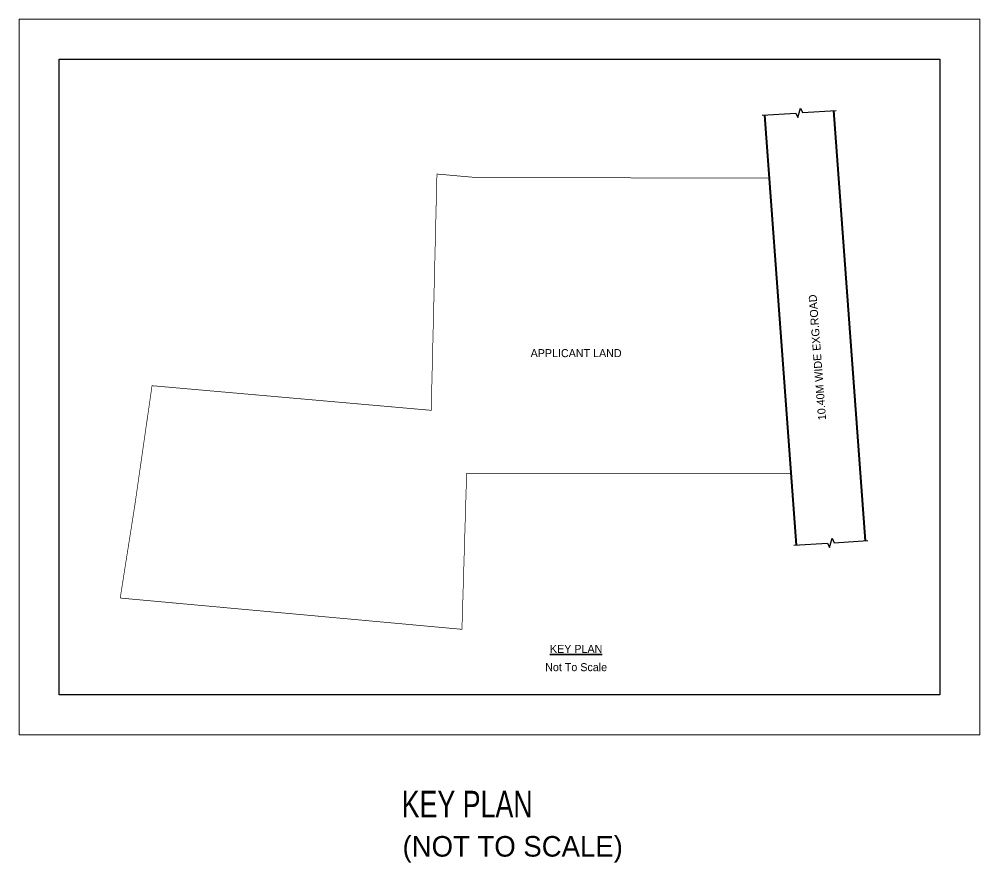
# Model space of a CAD drawing. Header units: metres. Extents: x 6102588 to 6102903, y -6660468 to -6660379.
# Drawn here: x 6102831.4 to 6102903.4, y -6660457.5 to -6660394.2 of the extents above; entities that cross this region are included whole.
import ezdxf

# ---------------------------------------------------------------- set-up
doc = ezdxf.new("R2010")
doc.units = ezdxf.units.M
doc.header["$LTSCALE"] = 500
doc.header["$MEASUREMENT"] = 0
doc.layers.get('0').update_dxf_attribs({"linetype": 'CONTINUOUS'})
doc.layers.add('LOCATION_PLAN', color=7, linetype='CONTINUOUS', lineweight=0)
for name, color, linetype in [('TEXT', 4, 'CONTINUOUS'), ('TITLE', 7, 'CONTINUOUS'), ('wall', 125, 'CONTINUOUS')]:
    doc.layers.add(name, color=color, linetype=linetype)
doc.styles.add('RM', font='GOTHIC.TTF')
doc.styles.get("Standard").update_dxf_attribs({"font": 'GOTHIC.TTF'})
doc.styles.add('TITLE1', font='GOTHIC.TTF', dxfattribs={"width": 0.75, "height": 0.2})

msp = doc.modelspace()

# ---------------------------------------------------------------- linework, layer by layer
at = {"linetype": 'ByBlock', "lineweight": 40}
for p, q in [((6102894.86574, -6660433.34914), (6102892.49202, -6660401.09304)), ((6102894.86574, -6660433.34914), (6102892.49202, -6660401.09304)), ((6102887.30289, -6660401.43185), (6102889.6763, -6660433.68383))]:
    msp.add_line(p, q, dxfattribs=at)
at = {"color": 7, "linetype": 'Continuous'}
for points in [[(6102887.12328, -6660401.44358), (6102889.64799, -6660401.27874), (6102889.7951, -6660401.6133), (6102889.99982, -6660400.9116), (6102890.14693, -6660401.24616), (6102892.67164, -6660401.08132)], [(6102889.49668, -6660433.69541), (6102892.02154, -6660433.53257), (6102892.16838, -6660433.86725), (6102892.37366, -6660433.16571), (6102892.5205, -6660433.50039), (6102895.04536, -6660433.33755)]]:
    msp.add_lwpolyline(points, dxfattribs=at)
at = {"layer": 'LOCATION_PLAN'}
msp.add_lwpolyline([(6102831.44828, -6660394.24356), (6102903.43824, -6660394.24356), (6102903.43824, -6660447.91114), (6102831.44828, -6660447.91114)], close=True, dxfattribs=at)
at = {"layer": 'wall'}
msp.add_lwpolyline([(6102834.44828, -6660397.24356), (6102900.43824, -6660397.24356), (6102900.43824, -6660444.91114), (6102834.44828, -6660444.91114)], close=True, dxfattribs=at)
at = {"layer": 'wall', "const_width": 0.05}
msp.add_lwpolyline([(6102841.40245, -6660421.72835), (6102862.32502, -6660423.57543), (6102862.75385, -6660405.8549), (6102865.64739, -6660406.11322), (6102887.65108, -6660406.16336), (6102889.28037, -6660428.30349), (6102864.98037, -6660428.3032), (6102864.62883, -6660439.99792), (6102839.01891, -6660437.65207), (6102840.1063, -6660430.73704)], close=True, dxfattribs=at)

# ---------------------------------------------------------------- texts
at = {"color": 7, "lineweight": 35, "insert": (6102891.26604, -6660419.60172), "char_height": 0.6, "width": 11.3977332, "attachment_point": 5, "rotation": 94.3909582}
msp.add_mtext('10.40M WIDE EXG.ROAD', dxfattribs=at)
at = {"color": 7, "lineweight": 35, "char_height": 0.6, "width": 11.3977332, "attachment_point": 5}
for s, insert in [('APPLICANT LAND', (6102873.18635, -6660419.29056)), ('{\\LKEY PLAN}', (6102873.18635, -6660441.46155)), ('Not To Scale', (6102873.18635, -6660442.83973))]:
    msp.add_mtext(s, dxfattribs=dict(at, insert=insert))
at = {"layer": 'TEXT', "style": 'RM'}
msp.add_text('(NOT TO SCALE)', height=1.5431144, dxfattribs=at).set_placement((6102860.17756, -6660457.04193))
at = {"layer": 'TITLE', "color": 5, "style": 'TITLE1', "width": 0.75}
msp.add_text('KEY PLAN', height=2.000334, dxfattribs=at).set_placement((6102860.11481, -6660454.10639))

doc.saveas('drawing.dxf')
